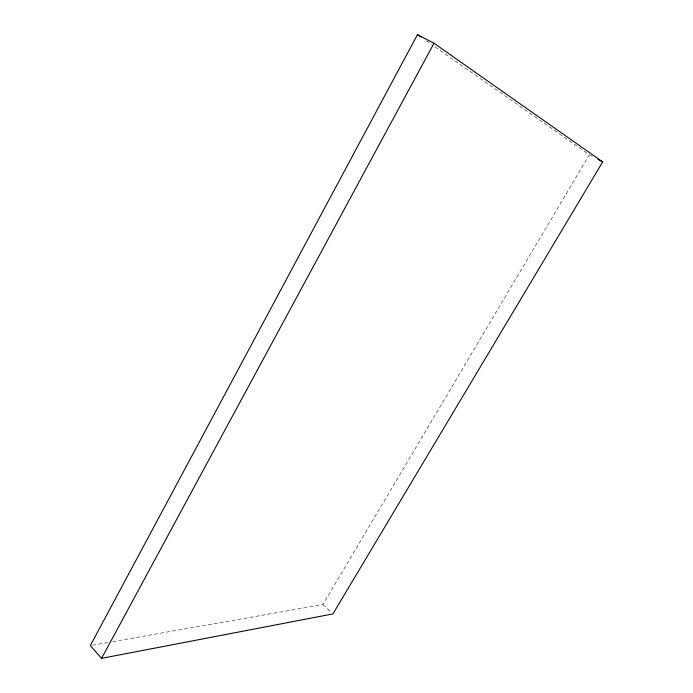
<?xml version="1.0" encoding="UTF-8"?>
<svg xmlns="http://www.w3.org/2000/svg" width="693" height="693" viewBox="0 0 693 693"><rect width="100%" height="100%" fill="white"/><g stroke="black" fill="none" stroke-linecap="round" stroke-linejoin="round"><path stroke-width="0.52" stroke-dasharray="3.46 2.6" d="M112.612 641.657L322.86 604.547L589.388 154.756L432.519 45.175M92.438 645.218L108.368 642.411M590.341 155.267L592.238 156.28M426.316 40.844L431.635 44.551M322.86 604.547L331.375 612.473"/><path stroke-width="1.04" d="M417.455 34.65L90.315 645.599L101.568 658.35L332.926 613.911L602.685 161.893L433.991 43.252L417.455 34.65L420.998 37.127M101.568 658.35L433.991 43.252M597.938 159.347L602.685 161.893"/></g></svg>
